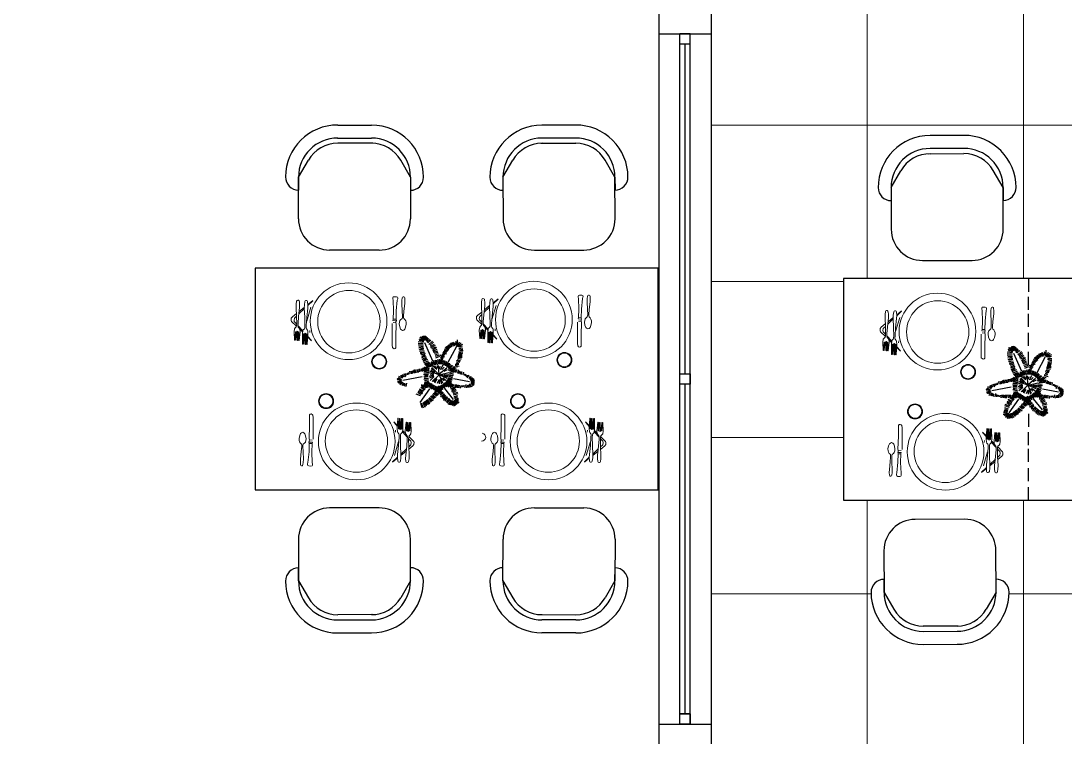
# Model space of a CAD drawing. Header units: millimetres. Extents: x 2497 to 4392, y 822 to 3100.
# Drawn here: x 3526.9 to 3927.9, y 1246.7 to 1521.7 of the extents above; entities that cross this region are included whole.
import ezdxf

# ---------------------------------------------------------------- set-up
doc = ezdxf.new("R2010")
doc.units = ezdxf.units.MM
doc.layers.add('6', color=6, linetype='Continuous')
doc.layers.add('LH', color=3, linetype='Continuous')

# ---------------------------------------------------------------- blocks, each defined once
blk = doc.blocks.new('A$C0CF827CB')
at = {"lineweight": 20}
for p, q in [((-5.12, 25), (-5.16, 23.69)), ((-4.96, 26.05), (-5.12, 25)), ((-4.82, 26.31), (-4.96, 26.05)), ((-4.55, 26.43), (-4.82, 26.31)), ((-4.55, 26.43), (-4.29, 26.42)), ((-4.29, 26.42), (-4.03, 26.28)), ((-4.03, 26.28), (-3.91, 26.02)), ((-3.91, 26.02), (-3.81, 24.96)), ((-3.81, 24.96), (-3.85, 23.65)), ((-1.98, 24.64), (-2.01, 23.46)), ((-1.81, 25.95), (-1.98, 24.64)), ((-1.67, 26.21), (-1.81, 25.95)), ((-1.4, 26.34), (-1.67, 26.21)), ((-1.14, 26.33), (-1.4, 26.34)), ((-1.4, 26.34), (-1.14, 26.33)), ((-1.14, 26.33), (-0.88, 26.19)), ((-0.88, 26.19), (-0.76, 25.92)), ((-0.76, 25.92), (-0.66, 24.6)), ((-0.66, 24.6), (-0.7, 23.42)), ((32.01, 27.45), (32, 27.05)), ((32, 27.05), (32.11, 26.52)), ((32.15, 27.7), (32.01, 27.45)), ((32.11, 26.52), (32.25, 22.44)), ((32.55, 27.82), (32.15, 27.7)), ((32.55, 27.82), (33.34, 27.8)), ((33.69, 26.47), (33.3, 22.41)), ((33.34, 27.8), (33.73, 27.66)), ((33.84, 27), (33.69, 26.47)), ((33.73, 27.66), (33.85, 27.39)), ((33.85, 27.39), (33.84, 27)), ((35.49, 26.38), (35.47, 25.26)), ((35.47, 25.26), (35.6, 22.26)), ((35.62, 27.35), (35.49, 26.38)), ((35.74, 27.62), (35.62, 27.35)), ((35.96, 27.72), (35.74, 27.62)), ((35.96, 27.72), (36.22, 27.71)), ((36.22, 27.71), (36.44, 27.6)), ((36.57, 25.23), (36.26, 22.24)), ((36.44, 27.6), (36.55, 27.33)), ((36.55, 27.33), (36.61, 26.34)), ((36.61, 26.34), (36.57, 25.23)), ((-5.16, 23.69), (-5, 20.27)), ((-5, 20.27), (-4.95, 17.5)), ((-4.21, 20.24), (-4.43, 17.49)), ((-3.85, 23.65), (-4.21, 20.24)), ((-2.01, 23.46), (-1.86, 19.91)), ((-0.7, 23.42), (-1.07, 19.88)), ((32.25, 22.44), (32.15, 19.16)), ((33.3, 22.41), (33.2, 19.13)), ((35.6, 22.26), (35.65, 20.4)), ((35.65, 20.4), (35.63, 19.74)), ((36.1, 20.38), (36.08, 19.73)), ((36.26, 22.24), (36.1, 20.38)), ((-5.13, 16.19), (-5.53, 15.81)), ((-4.98, 16.58), (-5.13, 16.19)), ((-4.95, 17.5), (-4.98, 16.58)), ((-4.43, 17.49), (-4.46, 16.57)), ((-4.46, 16.57), (-4.34, 16.17)), ((-4.34, 16.17), (-3.96, 15.76)), ((-1.86, 19.91), (-1.82, 16.75)), ((-1.82, 16.75), (-1.85, 15.83)), ((-1.3, 16.74), (-1.33, 15.82)), ((-1.07, 19.88), (-1.3, 16.74)), ((31.72, 9.18), (31.71, 17.46)), ((32.15, 19.16), (32.01, 18.64)), ((33.32, 18.6), (32.01, 18.64)), ((33.16, 17.81), (32.11, 17.85)), ((32.15, 19.16), (33.2, 19.13)), ((33.28, 17.42), (33.13, 12.42)), ((33.18, 18.34), (33.16, 17.81)), ((33.16, 17.81), (33.28, 17.42)), ((33.32, 18.6), (33.18, 18.34)), ((33.2, 19.13), (33.32, 18.6)), ((34.5, 18.05), (34.43, 17.34)), ((34.43, 17.34), (34.61, 16.19)), ((34.71, 18.63), (34.5, 18.05)), ((34.61, 16.19), (34.9, 15.41)), ((35.03, 19.06), (34.71, 18.63)), ((35.38, 19.29), (35.03, 19.06)), ((35.5, 19.41), (35.38, 19.29)), ((35.63, 19.74), (35.5, 19.41)), ((36.08, 19.73), (36.18, 19.39)), ((36.18, 19.39), (36.3, 19.27)), ((36.3, 19.27), (36.63, 19.01)), ((36.87, 16.12), (36.54, 15.36)), ((36.63, 19.01), (36.92, 18.56)), ((37.12, 17.26), (36.87, 16.12)), ((36.92, 18.56), (37.1, 17.97)), ((37.1, 17.97), (37.12, 17.26)), ((-5.81, 15.43), (-5.97, 14.38)), ((-5.97, 14.38), (-5.81, 11.09)), ((-5.53, 15.81), (-5.81, 15.43)), ((-5.68, 11.08), (-5.44, 14.36)), ((-5.44, 14.36), (-5.31, 14.36)), ((-5.31, 14.36), (-5.28, 11.07)), ((-5.15, 11.07), (-4.92, 14.48)), ((-4.92, 14.48), (-4.78, 14.61)), ((-4.65, 14.47), (-4.78, 14.61)), ((-4.62, 11.05), (-4.65, 14.47)), ((-4.26, 14.33), (-4.49, 11.05)), ((-4.13, 14.32), (-4.26, 14.33)), ((-4.1, 11.04), (-4.13, 14.32)), ((-3.61, 14.31), (-3.97, 11.03)), ((-3.96, 15.76), (-3.71, 15.36)), ((-3.71, 15.36), (-3.61, 14.31)), ((-2.54, 14.67), (-2.71, 13.62)), ((-2.71, 13.62), (-2.7, 9.55)), ((-2.57, 9.54), (-2.31, 13.61)), ((-2.4, 15.06), (-2.54, 14.67)), ((-1.99, 15.44), (-2.4, 15.06)), ((-2.31, 13.61), (-2.18, 13.61)), ((-2.18, 13.61), (-2.17, 9.53)), ((-2.04, 9.53), (-1.78, 13.73)), ((-1.85, 15.83), (-1.99, 15.44)), ((-1.78, 13.73), (-1.65, 13.85)), ((-1.52, 9.51), (-1.52, 13.72)), ((-1.33, 15.82), (-1.21, 15.42)), ((-1.21, 15.42), (-0.82, 15.01)), ((-1, 13.57), (-1.13, 13.58)), ((-0.82, 15.01), (-0.7, 14.61)), ((-0.7, 14.61), (-0.61, 13.56)), ((33.13, 12.42), (33.13, 8.22)), ((34.9, 15.41), (35.24, 15.05)), ((35.24, 15.05), (35.7, 14.84)), ((36.18, 15.02), (35.7, 14.84)), ((36.54, 15.36), (36.18, 15.02)), ((-5.81, 11.09), (-5.68, 11.08)), ((-5.28, 11.07), (-5.15, 11.07)), ((-4.49, 11.05), (-4.62, 11.05)), ((-3.97, 11.03), (-4.1, 11.04)), ((-2.7, 9.55), (-2.57, 9.54)), ((-2.17, 9.53), (-2.04, 9.53)), ((-1.39, 9.51), (-1.52, 9.51)), ((-0.86, 9.49), (-0.99, 9.5)), ((31.82, 8.26), (31.72, 9.18)), ((32.08, 7.99), (31.82, 8.26)), ((33.13, 8.22), (32.86, 7.96)), ((32.47, 7.84), (32.08, 7.99)), ((32.86, 7.96), (32.47, 7.84))]:
    blk.add_line(p, q, dxfattribs=at)
at = {"color": 255, "lineweight": 20}
for p, q in [((-1.52, 13.72), (-1.65, 13.85)), ((-1.13, 13.58), (-1.39, 9.51)), ((-0.99, 9.5), (-1, 13.57)), ((-0.61, 13.56), (-0.86, 9.49))]:
    blk.add_line(p, q, dxfattribs=at)
at = {"layer": '6', "color": 255, "lineweight": 20}
for p, q in [((-0.68, 24.84), (1.23, 26.39)), ((-0.67, 24.47), (1.23, 26.26)), ((-7, 19.54), (-6.59, 20.05)), ((-6.59, 20.05), (-5.05, 21.3)), ((-5.81, 19.63), (-5.01, 20.39)), ((-4.11, 21.24), (-2, 23.22)), ((-4.01, 22.14), (-2, 23.77)), ((0.49, 23.78), (-1.11, 18.42)), ((-7.02, 18.62), (-7, 19.54)), ((-6.9, 18.35), (-7.02, 18.62)), ((-5.01, 16.51), (-6.9, 18.35)), ((-5.97, 18.85), (-5.81, 19.63)), ((-5.85, 18.32), (-5.97, 18.85)), ((-4.96, 17.34), (-5.85, 18.32)), ((-2.54, 14.67), (-4.45, 16.77)), ((-2.62, 14.18), (-3.69, 15.23)), ((-1.52, 13.11), (-1.8, 13.39)), ((-1, 12.6), (-1.18, 12.78)), ((-1, 12.96), (-1.16, 13.14)), ((0.76, 10.89), (-0.68, 12.3)), ((0.64, 11.16), (-0.67, 12.59)), ((0.15, 14.87), (0.07, 14.07))]:
    blk.add_line(p, q, dxfattribs=at)
at = {"layer": '6', "lineweight": 20}
blk.add_line((-1.52, 13.54), (-1.73, 13.77), dxfattribs=at)
at = {"layer": '6', "color": 255, "lineweight": 20}
for centre, radius in [((14.99, 18.39), 14.73), ((15.09, 18.23), 11.97), ((26.73, 2.89), 2.89), ((26.73, 2.89), 2.63)]:
    blk.add_circle(centre, radius, dxfattribs=at)

msp = doc.modelspace()

# ---------------------------------------------------------------- linework, layer by layer
at = {"color": 6}
for p, q in [((3648.56, 1481.74), (3661.56, 1481.71)), ((3739.98, 1481.74), (3726.98, 1481.71)), ((3648.55, 1476.74), (3661.55, 1476.71)), ((3739.99, 1476.74), (3726.99, 1476.71)), ((3889.01, 1477.76), (3876.01, 1477.73)), ((3661.53, 1474.71), (3648.56, 1474.74)), ((3662.04, 1474.71), (3648.56, 1474.74)), ((3726.5, 1474.71), (3739.98, 1474.74)), ((3727.01, 1474.71), (3739.98, 1474.74)), ((3889.02, 1472.76), (3876.02, 1472.73)), ((3633.52, 1461.77), (3637.29, 1468.27)), ((3676.52, 1461.67), (3672.77, 1468.19)), ((3712.02, 1461.67), (3715.77, 1468.19)), ((3755.02, 1461.77), (3751.25, 1468.27)), ((3875.54, 1470.73), (3889.01, 1470.76)), ((3876.04, 1470.73), (3889.01, 1470.76)), ((3861.06, 1457.7), (3864.81, 1464.21)), ((3904.06, 1457.8), (3900.28, 1464.3)), ((3633.48, 1445.77), (3633.52, 1461.77)), ((3633.52, 1461.77), (3633.51, 1456.77)), ((3676.52, 1461.67), (3676.48, 1445.67)), ((3712.02, 1461.67), (3712.06, 1445.67)), ((3755.06, 1445.77), (3755.02, 1461.77)), ((3755.02, 1461.77), (3755.04, 1456.77)), ((3861.06, 1457.7), (3861.1, 1441.7)), ((3904.1, 1441.8), (3904.06, 1457.8)), ((3904.06, 1457.8), (3904.07, 1452.8)), ((3664.45, 1433.7), (3645.45, 1433.74)), ((3724.09, 1433.7), (3743.09, 1433.74)), ((3873.12, 1429.73), (3892.12, 1429.77)), ((3664.45, 1334.74), (3645.45, 1334.7)), ((3724.09, 1334.74), (3743.09, 1334.7)), ((3889.28, 1330.37), (3870.28, 1330.32)), ((3633.48, 1322.67), (3633.52, 1306.67)), ((3676.52, 1306.77), (3676.48, 1322.77)), ((3712.02, 1306.77), (3712.06, 1322.77)), ((3755.06, 1322.67), (3755.02, 1306.67)), ((3858.3, 1318.29), (3858.34, 1302.29)), ((3901.34, 1302.39), (3901.3, 1318.39)), ((3633.52, 1306.67), (3633.51, 1311.67)), ((3755.02, 1306.67), (3755.04, 1311.67)), ((3858.34, 1302.29), (3858.33, 1307.29)), ((3633.52, 1306.67), (3637.29, 1300.17)), ((3676.52, 1306.77), (3672.77, 1300.26)), ((3712.02, 1306.77), (3715.77, 1300.26)), ((3755.02, 1306.67), (3751.25, 1300.17)), ((3858.34, 1302.29), (3862.12, 1295.79)), ((3901.34, 1302.39), (3897.6, 1295.88)), ((3648.55, 1291.71), (3661.55, 1291.74)), ((3661.53, 1293.74), (3648.56, 1293.71)), ((3662.04, 1293.74), (3648.56, 1293.71)), ((3726.5, 1293.74), (3739.98, 1293.71)), ((3739.99, 1291.71), (3726.99, 1291.74)), ((3727.01, 1293.74), (3739.98, 1293.71)), ((3873.38, 1287.33), (3886.38, 1287.36)), ((3886.36, 1289.36), (3873.39, 1289.33)), ((3886.86, 1289.36), (3873.39, 1289.33)), ((3648.56, 1286.71), (3661.56, 1286.74)), ((3739.98, 1286.71), (3726.98, 1286.74)), ((3873.39, 1282.33), (3886.39, 1282.36))]:
    msp.add_line(p, q, dxfattribs=at)
at = {"color": 252, "lineweight": 0}
for points in [[(3851.92, 1693.14), (3851.92, 1422.75)], [(3911.92, 1693.14), (3911.92, 1422.75)], [(4391.92, 1481.72), (3791.92, 1481.72)], [(3842.74, 1421.72), (3791.92, 1421.72)], [(3842.74, 1361.72), (3791.92, 1361.72)], [(3851.92, 1337.75), (3851.92, 1067.35)], [(3911.92, 1337.75), (3911.92, 1067.35)], [(3853.35, 1301.72), (3791.92, 1301.72)], [(3930.43, 1301.72), (3906.33, 1301.72)]]:
    msp.add_lwpolyline(points, dxfattribs=at)
at = {"color": 96}
for points in [[(3791.92, 1221.72), (2596.92, 1221.72), (2596.92, 1546.72), (3791.92, 1546.72)], [(3783.92, 1382.22), (3779.92, 1382.22), (3779.92, 1386.22), (3783.92, 1386.22)], [(3783.92, 1251.72), (3779.92, 1251.72), (3779.92, 1255.72), (3783.92, 1255.72)]]:
    msp.add_lwpolyline(points, close=True, dxfattribs=at)
for points in [[(3771.92, 1241.72), (2616.92, 1241.72), (2616.92, 1526.72), (3771.92, 1526.72), (3771.92, 1241.72)], [(3771.92, 1516.72), (3791.92, 1516.72)], [(3779.92, 1251.72), (3779.92, 1516.72)], [(3783.92, 1516.72), (3779.92, 1516.72)], [(3783.92, 1251.72), (3783.92, 1516.72)], [(3783.92, 1512.72), (3779.92, 1512.72)], [(3781.92, 1386.22), (3781.92, 1512.72)], [(3781.92, 1255.72), (3781.92, 1382.22)], [(3783.92, 1255.72), (3779.92, 1255.72)], [(3771.92, 1251.72), (3791.92, 1251.72)], [(3783.92, 1251.72), (3779.92, 1251.72)]]:
    msp.add_lwpolyline(points, dxfattribs=at)
at = {"color": 6, "lineweight": 30}
for points in [[(3616.92, 1426.72), (3616.92, 1341.72), (3771.62, 1341.72), (3771.62, 1426.72)], [(3842.74, 1422.75), (3842.74, 1337.75), (3997.74, 1337.75), (3997.74, 1422.75)]]:
    msp.add_lwpolyline(points, close=True, dxfattribs=at)
at = {"color": 6}
for points in [[(3913.82, 1422.75), (3913.82, 1417.75)], [(3913.73, 1415.74), (3913.73, 1410.74)], [(3913.73, 1409.27), (3913.73, 1404.27)], [(3913.73, 1401.92), (3913.73, 1396.92)], [(3913.73, 1394.63), (3913.73, 1389.63)], [(3913.82, 1370.87), (3913.82, 1365.87)], [(3913.73, 1363.86), (3913.73, 1358.86)], [(3913.73, 1357.39), (3913.73, 1352.39)], [(3913.73, 1350.04), (3913.73, 1345.04)], [(3913.73, 1342.75), (3913.73, 1337.75)]]:
    msp.add_lwpolyline(points, dxfattribs=at)
for centre, radius, start, end in [((3648.52, 1461.74), 20, 89.8654, 179.8654), ((3661.52, 1461.71), 20, 359.8654, 89.8654), ((3727.02, 1461.71), 20, 90.1346, 180.1346), ((3740.02, 1461.74), 20, 0.1346, 90.1346), ((3648.52, 1461.74), 15, 89.8654, 179.8654), ((3661.52, 1461.71), 15, 359.8654, 89.8654), ((3727.02, 1461.71), 15, 90.1346, 180.1346), ((3740.02, 1461.74), 15, 0.1346, 90.1346), ((3876.06, 1457.73), 20, 90.1346, 180.1346), ((3889.06, 1457.76), 20, 0.1346, 90.1346), ((3648.53, 1461.74), 13, 89.8654, 149.8286), ((3661.5, 1461.71), 13, 29.9022, 89.8654), ((3727.04, 1461.71), 13, 90.1346, 150.0978), ((3740.01, 1461.74), 13, 30.1714, 90.1346), ((3876.06, 1457.73), 15, 90.1346, 180.1346), ((3889.06, 1457.76), 15, 0.1346, 90.1346), ((3876.08, 1457.73), 13, 90.1346, 150.0978), ((3889.04, 1457.76), 13, 30.1714, 90.1346), ((3633.52, 1461.77), 5, 179.8654, 269.8654), ((3676.52, 1461.67), 5, 269.8654, 359.8654), ((3712.02, 1461.67), 5, 180.1346, 270.1346), ((3755.02, 1461.77), 5, 270.1346, 0.1346), ((3861.06, 1457.7), 5, 180.1346, 270.1346), ((3904.06, 1457.8), 5, 270.1346, 0.1346), ((3645.48, 1445.74), 12, 179.8654, 269.8654), ((3664.48, 1445.7), 12, 269.8654, 359.8654), ((3724.06, 1445.7), 12, 180.1346, 270.1346), ((3743.06, 1445.74), 12, 270.1346, 0.1346), ((3873.1, 1441.73), 12, 180.1346, 270.1346), ((3892.1, 1441.77), 12, 270.1346, 0.1346), ((3645.48, 1322.7), 12, 90.1346, 180.1346), ((3664.48, 1322.74), 12, 0.1346, 90.1346), ((3724.06, 1322.74), 12, 89.8654, 179.8654), ((3743.06, 1322.7), 12, 359.8654, 89.8654), ((3870.3, 1318.32), 12, 90.1346, 180.1346), ((3889.3, 1318.37), 12, 0.1346, 90.1346), ((3633.52, 1306.67), 5, 90.1346, 180.1346), ((3676.52, 1306.77), 5, 0.1346, 90.1346), ((3712.02, 1306.77), 5, 89.8654, 179.8654), ((3755.02, 1306.67), 5, 359.8654, 89.8654), ((3858.34, 1302.29), 5, 90.1346, 180.1346), ((3901.34, 1302.39), 5, 0.1346, 90.1346), ((3648.52, 1306.71), 20, 180.1346, 270.1346), ((3648.52, 1306.71), 15, 180.1346, 270.1346), ((3661.52, 1306.74), 15, 270.1346, 0.1346), ((3661.52, 1306.74), 20, 270.1346, 0.1346), ((3727.02, 1306.74), 20, 179.8654, 269.8654), ((3727.02, 1306.74), 15, 179.8654, 269.8654), ((3740.02, 1306.71), 20, 269.8654, 359.8654), ((3740.02, 1306.71), 15, 269.8654, 359.8654), ((3648.53, 1306.71), 13, 210.1714, 270.1346), ((3661.5, 1306.74), 13, 270.1346, 330.0978), ((3727.04, 1306.74), 13, 209.9022, 269.8654), ((3740.01, 1306.71), 13, 269.8654, 329.8286), ((3873.34, 1302.33), 20, 180.1346, 270.1346), ((3873.34, 1302.33), 15, 180.1346, 270.1346), ((3886.34, 1302.36), 15, 270.1346, 0.1346), ((3886.34, 1302.36), 20, 270.1346, 0.1346), ((3873.36, 1302.33), 13, 210.1714, 270.1346), ((3886.33, 1302.36), 13, 270.1346, 330.0978)]:
    msp.add_arc(centre, radius, start, end, dxfattribs=at)
at = {"color": 252, "lineweight": 0}
for centre, radius, start, end in [((3674.23, 1385.73), 0.627, 182.1544, 313.5466), ((3703.89, 1361.89), 1.5, 265.6316, 82.6035)]:
    msp.add_arc(centre, radius, start, end, dxfattribs=at)
at = {"layer": 'LH', "color": 3}
for p, q in [((3681.62, 1398.91), (3679.9, 1399.49)), ((3681.88, 1398.97), (3680.06, 1400.11)), ((3681.85, 1399.05), (3680.39, 1400.26)), ((3681.67, 1399.51), (3680.9, 1400.48)), ((3681.24, 1400.61), (3681.17, 1400.58)), ((3681.6, 1399.68), (3681.66, 1400.76)), ((3681.71, 1399.39), (3682.22, 1400.93)), ((3681.87, 1399.2), (3682.42, 1400.75)), ((3682.11, 1399.26), (3682.91, 1400.41)), ((3682.36, 1398.97), (3683.28, 1400.06)), ((3682.67, 1398.74), (3683.59, 1399.83)), ((3682.85, 1398.39), (3683.9, 1399.37)), ((3681.5, 1398.28), (3679.46, 1398.51)), ((3681.37, 1397.76), (3679.46, 1397.88)), ((3681.43, 1397.36), (3679.52, 1397.24)), ((3681.43, 1396.44), (3679.71, 1396.15)), ((3681.56, 1396.09), (3679.71, 1395.58)), ((3681.56, 1396.84), (3679.77, 1396.73)), ((3681.62, 1398.57), (3679.83, 1398.97)), ((3681.62, 1395.63), (3680.14, 1395.29)), ((3685.12, 1391.09), (3682.08, 1398.05)), ((3683.22, 1398.11), (3684.33, 1399.14)), ((3683.59, 1397.53), (3685.01, 1398.74)), ((3684.02, 1397.24), (3685.38, 1398.39)), ((3684.21, 1396.84), (3685.68, 1397.59)), ((3684.33, 1396.27), (3686.06, 1397.19)), ((3684.76, 1395.92), (3686.18, 1396.55)), ((3685.01, 1395.35), (3686.55, 1396.44)), ((3685.25, 1394.94), (3686.79, 1395.63)), ((3690.68, 1394.83), (3689.57, 1395.81)), ((3690.98, 1395.06), (3689.87, 1396.38)), ((3691.23, 1395.35), (3690.24, 1396.73)), ((3691.54, 1395.81), (3690.61, 1396.9)), ((3691.78, 1396.09), (3690.92, 1397.19)), ((3690.97, 1390.72), (3694.26, 1396.78)), ((3692.09, 1396.27), (3691.29, 1397.53)), ((3692.46, 1396.5), (3691.72, 1397.82)), ((3692.77, 1396.9), (3692.09, 1398.05)), ((3693.39, 1396.84), (3692.52, 1398.22)), ((3693.76, 1397.07), (3693.02, 1398.39)), ((3694.61, 1396.88), (3693.63, 1398.05)), ((3694.61, 1396.88), (3693.88, 1398.62)), ((3694.61, 1396.88), (3694.51, 1399.2)), ((3694.61, 1396.88), (3696.02, 1398.1)), ((3694.61, 1396.88), (3696.62, 1397.57)), ((3694.61, 1396.88), (3696.45, 1396.99)), ((3694.61, 1396.88), (3696.03, 1396.53)), ((3694.63, 1396.86), (3695.31, 1398.55)), ((3695.05, 1395.79), (3696.66, 1395.6)), ((3695.1, 1396.22), (3696.61, 1396.12)), ((3907.74, 1394.94), (3906.01, 1395.51)), ((3908, 1395), (3906.18, 1396.14)), ((3907.97, 1395.07), (3906.5, 1396.29)), ((3907.79, 1395.53), (3907.01, 1396.5)), ((3907.35, 1396.63), (3907.28, 1396.61)), ((3907.72, 1395.71), (3907.78, 1396.78)), ((3907.83, 1395.42), (3908.34, 1396.96)), ((3907.98, 1395.22), (3908.54, 1396.78)), ((3908.23, 1395.28), (3909.03, 1396.43)), ((3908.48, 1394.99), (3909.4, 1396.09)), ((3908.78, 1394.76), (3909.71, 1395.86)), ((3908.97, 1394.42), (3910.02, 1395.4)), ((3681.74, 1395.06), (3680.02, 1394.83)), ((3680.26, 1394.43), (3681.87, 1394.66)), ((3681.93, 1394.48), (3680.26, 1393.79)), ((3682.11, 1393.97), (3680.63, 1393.33)), ((3682.42, 1392.99), (3680.76, 1392.41)), ((3682.17, 1393.45), (3680.82, 1392.76)), ((3681, 1391.84), (3682.61, 1392.59)), ((3682.61, 1392.07), (3681.19, 1391.32)), ((3683.04, 1391.72), (3681.31, 1390.92)), ((3686.14, 1389.57), (3685.37, 1391.33)), ((3685.38, 1394.48), (3686.98, 1395.06)), ((3685.68, 1394.14), (3687.1, 1394.48)), ((3685.93, 1393.51), (3687.29, 1393.97)), ((3686.47, 1389.74), (3685.94, 1391.41)), ((3686.12, 1392.93), (3687.66, 1393.56)), ((3686.3, 1392.3), (3687.84, 1393.05)), ((3686.88, 1389.67), (3686.52, 1391.42)), ((3687.38, 1389.86), (3687, 1391.74)), ((3687.77, 1389.98), (3687.62, 1391.89)), ((3687.77, 1390.45), (3688.57, 1392.02)), ((3689.2, 1392.36), (3687.96, 1393.33)), ((3688.83, 1391.27), (3688.03, 1392.01)), ((3688.64, 1390.8), (3688.03, 1391.49)), ((3689.01, 1391.78), (3688.09, 1392.59)), ((3688.3, 1389.93), (3688.25, 1391.97)), ((3688.26, 1390.29), (3688.77, 1391.73)), ((3689.51, 1392.64), (3688.58, 1393.62)), ((3688.67, 1389.96), (3689.3, 1391.44)), ((3689.63, 1393.22), (3688.77, 1393.91)), ((3689.81, 1393.68), (3688.95, 1394.48)), ((3689.16, 1389.71), (3689.88, 1391.36)), ((3690.31, 1393.79), (3689.2, 1394.89)), ((3690.43, 1394.37), (3689.38, 1395.17)), ((3694.08, 1391.31), (3695.62, 1391.13)), ((3694.45, 1391.77), (3695.73, 1391.45)), ((3694.64, 1392.63), (3696.37, 1392.59)), ((3694.65, 1392.25), (3696.11, 1391.99)), ((3694.71, 1393), (3696.41, 1393.1)), ((3694.88, 1393.53), (3696.31, 1393.49)), ((3694.95, 1393.9), (3696.34, 1393.91)), ((3695.08, 1394.37), (3696.56, 1394.19)), ((3695.13, 1394.81), (3696.64, 1394.7)), ((3695.36, 1395.26), (3696.69, 1395.13)), ((3907.61, 1394.3), (3905.58, 1394.53)), ((3907.49, 1393.79), (3905.58, 1393.9)), ((3907.55, 1393.38), (3905.64, 1393.27)), ((3907.55, 1392.46), (3905.83, 1392.18)), ((3907.67, 1392.12), (3905.83, 1391.6)), ((3907.67, 1392.87), (3905.89, 1392.75)), ((3907.74, 1394.59), (3905.95, 1394.99)), ((3907.74, 1391.66), (3906.26, 1391.31)), ((3911.24, 1387.12), (3908.19, 1394.07)), ((3909.34, 1394.13), (3910.45, 1395.17)), ((3909.71, 1393.56), (3911.12, 1394.76)), ((3910.14, 1393.27), (3911.49, 1394.42)), ((3910.32, 1392.87), (3911.8, 1393.61)), ((3910.45, 1392.29), (3912.17, 1393.21)), ((3910.88, 1391.95), (3912.29, 1392.58)), ((3911.12, 1391.37), (3912.66, 1392.46)), ((3911.37, 1390.97), (3912.91, 1391.66)), ((3916.79, 1390.85), (3915.68, 1391.83)), ((3917.1, 1391.08), (3915.99, 1392.41)), ((3917.35, 1391.37), (3916.36, 1392.75)), ((3917.65, 1391.83), (3916.73, 1392.92)), ((3917.9, 1392.12), (3917.04, 1393.21)), ((3917.09, 1386.74), (3920.38, 1392.8)), ((3918.21, 1392.29), (3917.41, 1393.56)), ((3918.58, 1392.52), (3917.84, 1393.84)), ((3918.89, 1392.92), (3918.21, 1394.07)), ((3919.5, 1392.87), (3918.64, 1394.25)), ((3919.87, 1393.1), (3919.13, 1394.42)), ((3920.73, 1392.9), (3919.75, 1394.07)), ((3920.73, 1392.9), (3919.99, 1394.65)), ((3920.73, 1392.9), (3920.62, 1395.23)), ((3920.73, 1392.9), (3922.14, 1394.12)), ((3920.73, 1392.9), (3922.74, 1393.6)), ((3920.73, 1392.9), (3922.57, 1393.02)), ((3920.73, 1392.9), (3922.15, 1392.55)), ((3920.75, 1392.88), (3921.43, 1394.57)), ((3921.16, 1391.81), (3922.78, 1391.62)), ((3921.21, 1392.25), (3922.72, 1392.14)), ((3921.48, 1391.28), (3922.81, 1391.16)), ((3677.43, 1386.32), (3677.31, 1387.41)), ((3677.86, 1386.55), (3677.68, 1387.47)), ((3678.17, 1386.44), (3677.92, 1387.7)), ((3678.54, 1386.61), (3678.29, 1387.87)), ((3679.09, 1386.72), (3679.03, 1387.93)), ((3679.59, 1386.78), (3679.52, 1387.87)), ((3680.08, 1387.01), (3679.96, 1388.16)), ((3680.63, 1387.18), (3680.57, 1388.1)), ((3681.13, 1387.07), (3680.94, 1388.28)), ((3681.56, 1387.18), (3681.43, 1388.56)), ((3683.28, 1391.09), (3681.56, 1390.46)), ((3683.58, 1387.2), (3681.69, 1387.53)), ((3683.53, 1390.57), (3681.74, 1389.94)), ((3683.61, 1387.61), (3681.78, 1388.16)), ((3681.99, 1387.18), (3681.87, 1388.73)), ((3683.85, 1388.08), (3681.93, 1388.77)), ((3683.78, 1390.17), (3681.99, 1389.48)), ((3682.48, 1387.12), (3682.36, 1388.39)), ((3683.19, 1388.29), (3682.39, 1389.86)), ((3683.61, 1388.59), (3682.74, 1389.84)), ((3683.1, 1387.24), (3682.85, 1388.73)), ((3684.11, 1388.73), (3683.28, 1390.1)), ((3683.59, 1387.41), (3683.53, 1388.16)), ((3684.6, 1388.98), (3683.69, 1390.53)), ((3685.85, 1386.65), (3684.3, 1387.55)), ((3684.31, 1390.62), (3684.76, 1389.07)), ((3686.04, 1387.15), (3684.39, 1388.12)), ((3685.14, 1389.24), (3684.68, 1390.92)), ((3687.47, 1385.86), (3684.69, 1388.68)), ((3686.6, 1387.88), (3685.04, 1389.21)), ((3685.69, 1389.44), (3685.15, 1390.86)), ((3686.67, 1388.1), (3685.87, 1389.25)), ((3686.86, 1388.33), (3686.92, 1389.42)), ((3687.47, 1385.86), (3687.29, 1389.42)), ((3687.53, 1386.15), (3690.43, 1388.5)), ((3687.6, 1388.1), (3687.96, 1389.14)), ((3688.46, 1390.46), (3687.84, 1391.27)), ((3688.03, 1387.81), (3689.01, 1389.6)), ((3688.58, 1387.81), (3689.44, 1388.79)), ((3690.32, 1390.9), (3689.32, 1389.63)), ((3689.44, 1387.24), (3690.74, 1387.81)), ((3689.69, 1389.43), (3690.78, 1390.78)), ((3690.17, 1389.09), (3691.01, 1390.37)), ((3690.54, 1388.81), (3691.52, 1390.46)), ((3690.86, 1388.64), (3691.91, 1390.04)), ((3691.05, 1388.27), (3692.27, 1389.58)), ((3691.26, 1387.43), (3691.55, 1388.96)), ((3691.5, 1387.98), (3692.8, 1389.38)), ((3691.68, 1387.51), (3693.39, 1387.1)), ((3691.69, 1387.38), (3691.96, 1388.74)), ((3691.82, 1387.73), (3693.28, 1388.96)), ((3692.09, 1387.27), (3693.72, 1388.51)), ((3692.11, 1387.22), (3692.42, 1388.4)), ((3692.61, 1387.28), (3692.77, 1388.19)), ((3692.62, 1387.79), (3693.64, 1387.81)), ((3692.78, 1388.15), (3693.7, 1388.1)), ((3693.02, 1388.58), (3694.11, 1388.42)), ((3693.14, 1387.05), (3693.39, 1388.19)), ((3693.31, 1389.05), (3694.52, 1388.83)), ((3693.61, 1386.77), (3693.79, 1387.85)), ((3693.64, 1389.55), (3695.18, 1389.2)), ((3693.68, 1389.97), (3695.02, 1389.86)), ((3694.05, 1390.42), (3695.13, 1390.18)), ((3694.09, 1386.66), (3694.28, 1387.86)), ((3694.29, 1390.86), (3695.46, 1390.69)), ((3694.63, 1386.49), (3695.01, 1387.73)), ((3694.98, 1386.28), (3695.36, 1387.51)), ((3695.3, 1386.37), (3695.58, 1387.26)), ((3907.86, 1391.08), (3906.13, 1390.85)), ((3906.38, 1390.45), (3907.98, 1390.68)), ((3908.04, 1390.51), (3906.38, 1389.82)), ((3908.23, 1389.99), (3906.75, 1389.36)), ((3908.54, 1389.02), (3906.87, 1388.44)), ((3908.29, 1389.47), (3906.93, 1388.78)), ((3907.12, 1387.86), (3908.72, 1388.61)), ((3908.72, 1388.1), (3907.31, 1387.35)), ((3909.15, 1387.75), (3907.43, 1386.94)), ((3911.49, 1390.51), (3913.09, 1391.08)), ((3912.26, 1385.59), (3911.49, 1387.35)), ((3911.8, 1390.16), (3913.22, 1390.51)), ((3912.05, 1389.53), (3913.4, 1389.99)), ((3912.58, 1385.76), (3912.06, 1387.43)), ((3912.23, 1388.96), (3913.77, 1389.59)), ((3912.42, 1388.32), (3913.96, 1389.07)), ((3913, 1385.7), (3912.64, 1387.45)), ((3913.49, 1385.89), (3913.12, 1387.76)), ((3913.88, 1386.01), (3913.74, 1387.91)), ((3913.89, 1386.48), (3914.69, 1388.04)), ((3914.57, 1386.49), (3913.96, 1387.29)), ((3915.31, 1388.38), (3914.08, 1389.36)), ((3914.94, 1387.29), (3914.14, 1388.04)), ((3914.76, 1386.83), (3914.14, 1387.52)), ((3915.13, 1387.81), (3914.2, 1388.61)), ((3914.41, 1385.95), (3914.36, 1388)), ((3914.38, 1386.32), (3914.88, 1387.75)), ((3915.62, 1388.67), (3914.7, 1389.65)), ((3914.78, 1385.99), (3915.41, 1387.46)), ((3915.74, 1389.24), (3914.88, 1389.93)), ((3915.93, 1389.71), (3915.07, 1390.51)), ((3915.27, 1385.74), (3916, 1387.39)), ((3916.42, 1389.82), (3915.31, 1390.91)), ((3916.54, 1390.39), (3915.5, 1391.2)), ((3920.19, 1387.34), (3921.74, 1387.15)), ((3920.56, 1387.79), (3921.85, 1387.48)), ((3920.76, 1388.66), (3922.48, 1388.62)), ((3920.77, 1388.27), (3922.23, 1388.02)), ((3920.83, 1389.03), (3922.52, 1389.12)), ((3921, 1389.56), (3922.43, 1389.52)), ((3921.07, 1389.93), (3922.46, 1389.94)), ((3921.19, 1390.4), (3922.68, 1390.21)), ((3921.25, 1390.83), (3922.76, 1390.73)), ((3673.1, 1383.63), (3671.4, 1384.3)), ((3673.1, 1383.63), (3671.42, 1383.88)), ((3671.6, 1383.3), (3673.1, 1383.63)), ((3673.1, 1383.63), (3671.63, 1382.69)), ((3673.1, 1383.63), (3671.64, 1384.18)), ((3671.67, 1382.96), (3673.1, 1383.63)), ((3673.12, 1383.85), (3671.83, 1384.71)), ((3673.1, 1383.63), (3671.9, 1382.93)), ((3673.1, 1383.63), (3672.02, 1382.45)), ((3673.43, 1384.48), (3672.07, 1385.17)), ((3673.12, 1383.45), (3672.44, 1382.47)), ((3673.61, 1384.71), (3672.69, 1385.51)), ((3673.8, 1384.94), (3673.18, 1385.8)), ((3681.04, 1385.03), (3673.58, 1383.69)), ((3673.98, 1385.11), (3673.61, 1385.98)), ((3674.72, 1385.11), (3674.1, 1386.26)), ((3674.9, 1385.57), (3674.78, 1386.38)), ((3675.34, 1385.8), (3675.34, 1386.49)), ((3675.83, 1385.98), (3675.77, 1386.67)), ((3676.38, 1386.2), (3676.26, 1387.18)), ((3677, 1386.2), (3676.81, 1387.24)), ((3683.41, 1385.94), (3681.49, 1385.86)), ((3683.37, 1386.3), (3681.62, 1386.42)), ((3683.35, 1384.89), (3681.62, 1385.07)), ((3683.39, 1384.29), (3681.62, 1384)), ((3681.76, 1384.62), (3683.37, 1384.47)), ((3683.58, 1386.67), (3681.81, 1386.97)), ((3683.36, 1385.48), (3681.84, 1385.49)), ((3683.45, 1383.74), (3681.87, 1383.47)), ((3683.53, 1383.3), (3682.08, 1381.86)), ((3685.43, 1386.03), (3683.61, 1386.63)), ((3685.44, 1385.57), (3683.71, 1385.23)), ((3685.44, 1385.34), (3683.84, 1384.59)), ((3687.47, 1385.86), (3683.93, 1387.11)), ((3685.5, 1385.75), (3684.02, 1385.86)), ((3685.5, 1385), (3684.02, 1383.68)), ((3687.47, 1385.86), (3684.83, 1383.24)), ((3686.41, 1384.58), (3685.39, 1383.11)), ((3686.65, 1384.23), (3685.79, 1382.7)), ((3687.39, 1383.87), (3686.74, 1382.5)), ((3687.47, 1385.86), (3688.77, 1382.81)), ((3691.01, 1385.34), (3687.47, 1385.86)), ((3690.65, 1384.47), (3687.47, 1385.86)), ((3687.53, 1385.86), (3691.23, 1386.78)), ((3687.66, 1384.02), (3687.53, 1382.41)), ((3688.03, 1384.02), (3688.27, 1382.41)), ((3688.46, 1384.48), (3689.38, 1383.56)), ((3688.89, 1384.65), (3690.12, 1383.79)), ((3691.4, 1385.7), (3689.44, 1385.86)), ((3690.84, 1384.97), (3689.44, 1385.28)), ((3690.14, 1383.31), (3691.81, 1382.37)), ((3690.17, 1383.28), (3691.64, 1384.14)), ((3690.32, 1383.81), (3691.88, 1382.94)), ((3690.59, 1382.77), (3691.97, 1383.7)), ((3690.64, 1384.08), (3692.25, 1383.39)), ((3690.65, 1383.49), (3691.67, 1382.05)), ((3690.72, 1384.44), (3692.56, 1383.87)), ((3690.92, 1384.86), (3692.35, 1384.35)), ((3691.13, 1385.41), (3692.7, 1384.67)), ((3692.71, 1385.14), (3691.24, 1385.81)), ((3691.28, 1385.99), (3693.06, 1385.67)), ((3691.41, 1386.53), (3692.99, 1386.26)), ((3691.64, 1386.99), (3693.15, 1386.84)), ((3693.06, 1384.36), (3699.23, 1383.24)), ((3695.71, 1386.09), (3695.94, 1387.16)), ((3696.12, 1385.93), (3696.41, 1386.94)), ((3696.73, 1385.87), (3696.96, 1386.83)), ((3697.26, 1385.58), (3697.4, 1386.26)), ((3697.73, 1385.36), (3697.81, 1386.04)), ((3698.14, 1385.08), (3698.35, 1385.87)), ((3698.27, 1384.61), (3699.01, 1385.69)), ((3699.01, 1384.53), (3699.47, 1385.35)), ((3699.18, 1384.34), (3699.88, 1385.13)), ((3699.34, 1384.09), (3700.34, 1384.79)), ((3699.49, 1383.84), (3700.92, 1384.39)), ((3699.7, 1383.35), (3700.98, 1384.24)), ((3699.82, 1382.99), (3700.75, 1383.87)), ((3699.82, 1382.99), (3701.15, 1383.74)), ((3903.12, 1382.23), (3902.93, 1383.27)), ((3903.55, 1382.34), (3903.42, 1383.44)), ((3903.98, 1382.58), (3903.79, 1383.5)), ((3904.29, 1382.46), (3904.04, 1383.72)), ((3904.66, 1382.63), (3904.41, 1383.9)), ((3905.21, 1382.75), (3905.15, 1383.95)), ((3905.7, 1382.81), (3905.64, 1383.9)), ((3906.2, 1383.03), (3906.07, 1384.19)), ((3906.75, 1383.21), (3906.69, 1384.13)), ((3907.24, 1383.09), (3907.06, 1384.3)), ((3907.67, 1383.21), (3907.55, 1384.59)), ((3909.4, 1387.12), (3907.67, 1386.49)), ((3909.69, 1383.22), (3907.81, 1383.55)), ((3909.65, 1386.6), (3907.86, 1385.97)), ((3909.73, 1383.63), (3907.9, 1384.18)), ((3908.11, 1383.21), (3907.98, 1384.76)), ((3909.97, 1384.11), (3908.04, 1384.8)), ((3909.89, 1386.2), (3908.11, 1385.51)), ((3908.6, 1383.15), (3908.48, 1384.42)), ((3909.3, 1384.31), (3908.5, 1385.88)), ((3909.72, 1384.62), (3908.85, 1385.87)), ((3909.21, 1383.27), (3908.97, 1384.76)), ((3910.23, 1384.75), (3909.4, 1386.13)), ((3909.71, 1383.44), (3909.65, 1384.19)), ((3910.71, 1385.01), (3909.8, 1386.56)), ((3911.97, 1382.68), (3910.42, 1383.58)), ((3910.43, 1386.65), (3910.88, 1385.09)), ((3912.15, 1383.18), (3910.5, 1384.15)), ((3911.26, 1385.27), (3910.79, 1386.94)), ((3913.59, 1381.89), (3910.8, 1384.7)), ((3912.72, 1383.91), (3911.16, 1385.23)), ((3911.81, 1385.47), (3911.27, 1386.89)), ((3912.79, 1384.13), (3911.99, 1385.28)), ((3912.97, 1384.36), (3913.03, 1385.45)), ((3913.59, 1381.89), (3913.4, 1385.45)), ((3913.65, 1382.17), (3916.54, 1384.53)), ((3913.71, 1384.13), (3914.08, 1385.16)), ((3914.14, 1383.84), (3915.13, 1385.62)), ((3914.7, 1383.84), (3915.56, 1384.82)), ((3916.44, 1386.93), (3915.44, 1385.66)), ((3915.56, 1383.27), (3916.85, 1383.84)), ((3915.8, 1385.45), (3916.89, 1386.81)), ((3916.29, 1385.12), (3917.12, 1386.39)), ((3916.65, 1384.83), (3917.63, 1386.48)), ((3916.98, 1384.67), (3918.03, 1386.07)), ((3917.17, 1384.29), (3918.38, 1385.61)), ((3917.38, 1383.45), (3917.66, 1384.98)), ((3917.62, 1384), (3918.92, 1385.4)), ((3917.8, 1383.54), (3919.5, 1383.12)), ((3917.81, 1383.41), (3918.07, 1384.77)), ((3917.94, 1383.75), (3919.4, 1384.99)), ((3918.21, 1383.29), (3919.84, 1384.53)), ((3918.22, 1383.25), (3918.53, 1384.43)), ((3918.73, 1383.31), (3918.88, 1384.22)), ((3918.74, 1383.81), (3919.75, 1383.83)), ((3918.89, 1384.17), (3919.82, 1384.12)), ((3919.14, 1384.6), (3920.22, 1384.44)), ((3919.26, 1383.08), (3919.5, 1384.21)), ((3919.43, 1385.07), (3920.63, 1384.85)), ((3919.73, 1382.8), (3919.9, 1383.88)), ((3919.76, 1385.57), (3921.29, 1385.22)), ((3919.79, 1385.99), (3921.13, 1385.88)), ((3920.17, 1386.45), (3921.24, 1386.21)), ((3920.21, 1382.69), (3920.4, 1383.88)), ((3920.41, 1386.88), (3921.58, 1386.71)), ((3920.75, 1382.52), (3921.13, 1383.75)), ((3921.1, 1382.31), (3921.48, 1383.54)), ((3921.42, 1382.39), (3921.7, 1383.29)), ((3673.62, 1382.92), (3672.47, 1381.93)), ((3673.85, 1382.74), (3673.15, 1381.74)), ((3674.09, 1382.56), (3673.69, 1381.58)), ((3674.31, 1382.44), (3674.15, 1381.51)), ((3675.02, 1382.62), (3674.7, 1381.35)), ((3681.12, 1378.47), (3679.5, 1379.56)), ((3681.62, 1379.5), (3679.93, 1380.35)), ((3681.23, 1379.01), (3680.01, 1379.97)), ((3683.84, 1380.4), (3680.07, 1375.16)), ((3681.86, 1379.9), (3680.53, 1380.94)), ((3680.68, 1382.06), (3680.84, 1380.91)), ((3682.21, 1380.23), (3680.95, 1381.37)), ((3681.26, 1382.02), (3681.42, 1381.11)), ((3682.37, 1380.66), (3681.4, 1381.75)), ((3681.71, 1382.25), (3681.82, 1381.03)), ((3682.81, 1381.17), (3681.77, 1382.16)), ((3683.53, 1382.72), (3681.78, 1382.55)), ((3683.39, 1383.22), (3681.92, 1382.87)), ((3683.24, 1381.61), (3681.96, 1382.67)), ((3682.16, 1382.24), (3682.37, 1380.87)), ((3683.71, 1382.07), (3682.33, 1383.08)), ((3683.86, 1382.88), (3682.57, 1381.46)), ((3682.58, 1382.34), (3682.83, 1380.81)), ((3683.04, 1382.52), (3683.23, 1381.26)), ((3684.21, 1382.68), (3683.1, 1381.12)), ((3684.69, 1382.45), (3683.66, 1380.98)), ((3683.67, 1382.55), (3683.79, 1381.04)), ((3684.93, 1382.1), (3684.07, 1380.58)), ((3684.19, 1382.51), (3684.31, 1381.76)), ((3685.27, 1381.98), (3684.52, 1380.22)), ((3685.67, 1381.74), (3685.01, 1380.37)), ((3686.19, 1381.48), (3685.29, 1379.99)), ((3685.74, 1379.45), (3687.26, 1378.3)), ((3685.76, 1379.93), (3686.59, 1381.32)), ((3685.83, 1381.13), (3686.18, 1379.11)), ((3687.48, 1381.44), (3686, 1380.36)), ((3686.19, 1379.96), (3687.55, 1378.74)), ((3687.87, 1380.89), (3686.24, 1379.9)), ((3686.76, 1381.26), (3686.25, 1379.53)), ((3686.36, 1381.15), (3686.78, 1379.29)), ((3687.92, 1380.34), (3686.51, 1379.58)), ((3686.53, 1380.42), (3687.92, 1379.14)), ((3686.73, 1381.32), (3687.37, 1379.52)), ((3686.77, 1380.83), (3688.22, 1379.57)), ((3686.83, 1379.14), (3688.35, 1380.05)), ((3687.28, 1381.08), (3686.85, 1379.53)), ((3688.58, 1379.67), (3687.17, 1378.61)), ((3687.19, 1381.59), (3687.8, 1379.9)), ((3687.72, 1380.81), (3687.41, 1379.32)), ((3687.61, 1381.58), (3688.37, 1380)), ((3688.23, 1380.71), (3687.64, 1379.05)), ((3687.91, 1381.79), (3688.92, 1380.17)), ((3688.33, 1381.98), (3689.08, 1380.66)), ((3688.85, 1382.26), (3689.55, 1380.67)), ((3689.87, 1381.02), (3689.2, 1382.49)), ((3689.35, 1382.6), (3690.48, 1381.19)), ((3689.73, 1382.9), (3689.41, 1381.67)), ((3689.53, 1380.62), (3692.9, 1376.36)), ((3689.59, 1382.57), (3691.18, 1381.27)), ((3690.17, 1382.68), (3689.76, 1381.17)), ((3689.8, 1382.92), (3690.82, 1381.68)), ((3689.98, 1382.93), (3691.52, 1381.8)), ((3690.58, 1382.53), (3690.22, 1381.19)), ((3690.28, 1383.13), (3691.32, 1382.02)), ((3691.02, 1382.49), (3690.79, 1381.29)), ((3690.96, 1382.3), (3692.1, 1383.17)), ((3691.45, 1382.22), (3691.19, 1381.33)), ((3691.35, 1381.74), (3692.43, 1382.73)), ((3691.47, 1381.29), (3692.84, 1382.3)), ((3692.03, 1382.19), (3691.75, 1381.07)), ((3691.78, 1380.94), (3693.21, 1381.83)), ((3691.98, 1380.51), (3693.74, 1381.18)), ((3692.57, 1382.24), (3692.26, 1381.19)), ((3692.32, 1379.98), (3693.63, 1380.81)), ((3692.36, 1379.43), (3694.09, 1380.35)), ((3693.05, 1382.13), (3692.7, 1380.97)), ((3692.77, 1379.01), (3694.22, 1379.82)), ((3693.61, 1382.05), (3693.41, 1380.77)), ((3694.02, 1382.08), (3693.82, 1380.81)), ((3694.27, 1381.87), (3694.13, 1380.94)), ((3694.75, 1381.94), (3694.5, 1380.87)), ((3695.2, 1381.9), (3695.02, 1380.86)), ((3695.78, 1381.69), (3695.56, 1380.73)), ((3696.38, 1381.72), (3696.2, 1381.05)), ((3696.9, 1381.71), (3696.66, 1381.07)), ((3697.38, 1381.78), (3697.22, 1380.99)), ((3697.71, 1382.15), (3697.9, 1380.86)), ((3698.41, 1381.9), (3698.46, 1380.97)), ((3698.64, 1382), (3698.93, 1380.98)), ((3698.89, 1382.16), (3699.49, 1381.09)), ((3699.14, 1382.31), (3700.18, 1381.2)), ((3699.65, 1382.8), (3700.57, 1381.55)), ((3699.82, 1382.99), (3701.11, 1383.25)), ((3699.85, 1382.91), (3701.04, 1382.78)), ((3701.1, 1382.38), (3699.85, 1382.91)), ((3700.02, 1382.8), (3700.92, 1381.98)), ((3899.21, 1379.65), (3897.52, 1380.32)), ((3899.21, 1379.65), (3897.54, 1379.9)), ((3897.72, 1379.32), (3899.21, 1379.65)), ((3899.21, 1379.65), (3897.75, 1378.71)), ((3899.21, 1379.65), (3897.76, 1380.21)), ((3897.79, 1378.99), (3899.21, 1379.65)), ((3899.24, 1379.87), (3897.94, 1380.73)), ((3899.21, 1379.65), (3898.01, 1378.96)), ((3899.21, 1379.65), (3898.14, 1378.48)), ((3899.54, 1380.51), (3898.19, 1381.2)), ((3899.24, 1379.47), (3898.56, 1378.49)), ((3899.73, 1380.73), (3898.8, 1381.54)), ((3899.91, 1380.97), (3899.3, 1381.83)), ((3907.15, 1381.06), (3899.7, 1379.71)), ((3900.1, 1381.14), (3899.73, 1382)), ((3900.84, 1381.14), (3900.22, 1382.29)), ((3901.02, 1381.6), (3900.9, 1382.4)), ((3901.45, 1381.83), (3901.45, 1382.52)), ((3901.95, 1382), (3901.88, 1382.69)), ((3902.5, 1382.23), (3902.38, 1383.21)), ((3909.52, 1381.97), (3907.6, 1381.89)), ((3909.46, 1380.92), (3907.73, 1381.09)), ((3909.51, 1380.31), (3907.73, 1380.03)), ((3909.48, 1382.33), (3907.74, 1382.45)), ((3907.88, 1380.64), (3909.49, 1380.5)), ((3909.69, 1382.69), (3907.93, 1382.99)), ((3909.48, 1381.5), (3907.96, 1381.51)), ((3909.57, 1379.77), (3907.99, 1379.49)), ((3909.51, 1379.25), (3908.03, 1378.89)), ((3909.65, 1379.33), (3908.19, 1377.89)), ((3911.55, 1382.06), (3909.73, 1382.66)), ((3911.56, 1381.6), (3909.83, 1381.25)), ((3911.56, 1381.37), (3909.95, 1380.62)), ((3913.59, 1381.89), (3910.05, 1383.14)), ((3911.62, 1381.77), (3910.14, 1381.89)), ((3911.62, 1381.02), (3910.14, 1379.7)), ((3913.59, 1381.89), (3910.94, 1379.27)), ((3912.53, 1380.6), (3911.5, 1379.14)), ((3912.77, 1380.25), (3911.91, 1378.73)), ((3913.51, 1379.9), (3912.85, 1378.53)), ((3913.59, 1381.89), (3914.88, 1378.84)), ((3917.13, 1381.36), (3913.59, 1381.89)), ((3916.77, 1380.49), (3913.59, 1381.89)), ((3913.65, 1381.89), (3917.35, 1382.81)), ((3913.77, 1380.05), (3913.65, 1378.44)), ((3914.14, 1380.05), (3914.39, 1378.44)), ((3914.57, 1380.51), (3915.5, 1379.59)), ((3915, 1380.68), (3916.24, 1379.82)), ((3917.52, 1381.72), (3915.56, 1381.89)), ((3916.96, 1380.99), (3915.56, 1381.31)), ((3916.26, 1379.33), (3917.93, 1378.39)), ((3916.28, 1379.3), (3917.76, 1380.17)), ((3916.44, 1379.83), (3918, 1378.96)), ((3916.7, 1378.8), (3918.09, 1379.73)), ((3916.76, 1380.1), (3918.36, 1379.41)), ((3916.77, 1379.52), (3917.78, 1378.08)), ((3916.84, 1380.46), (3918.68, 1379.9)), ((3917.04, 1380.88), (3918.47, 1380.37)), ((3917.25, 1381.43), (3918.82, 1380.69)), ((3918.83, 1381.16), (3917.36, 1381.84)), ((3917.4, 1382.02), (3919.17, 1381.7)), ((3917.53, 1382.55), (3919.11, 1382.28)), ((3917.75, 1383.02), (3919.27, 1382.87)), ((3919.17, 1380.39), (3925.35, 1379.26)), ((3921.82, 1382.12), (3922.06, 1383.19)), ((3922.24, 1381.96), (3922.53, 1382.97)), ((3922.85, 1381.89), (3923.08, 1382.85)), ((3923.38, 1381.61), (3923.51, 1382.29)), ((3923.85, 1381.38), (3923.92, 1382.07)), ((3924.26, 1381.11), (3924.46, 1381.9)), ((3924.39, 1380.63), (3925.12, 1381.71)), ((3925.13, 1380.55), (3925.58, 1381.37)), ((3925.29, 1380.36), (3926, 1381.16)), ((3925.45, 1380.11), (3926.45, 1380.82)), ((3925.61, 1379.87), (3927.03, 1380.41)), ((3925.81, 1379.37), (3927.1, 1380.26)), ((3925.94, 1379.02), (3926.87, 1379.89)), ((3925.94, 1379.02), (3927.27, 1379.76)), ((3925.94, 1379.02), (3927.22, 1379.27)), ((3680.41, 1377.74), (3678.75, 1378.4)), ((3680.67, 1378.09), (3679.32, 1379.05)), ((3681.51, 1375.4), (3682.51, 1373.76)), ((3681.91, 1375.75), (3682.85, 1374.22)), ((3682.33, 1375.83), (3683.39, 1374.44)), ((3682.57, 1376.1), (3683.9, 1374.71)), ((3682.95, 1376.37), (3683.95, 1375.22)), ((3683.4, 1376.75), (3684.41, 1375.33)), ((3684.65, 1375.74), (3683.7, 1377.04)), ((3683.82, 1377.18), (3685.21, 1376.03)), ((3684.2, 1377.58), (3685.45, 1376.57)), ((3684.62, 1377.88), (3685.87, 1377.01)), ((3684.91, 1378.31), (3686.2, 1377.11)), ((3686.59, 1377.6), (3685.18, 1378.67)), ((3685.64, 1378.91), (3686.96, 1378.01)), ((3688.82, 1379.21), (3687.49, 1378.47)), ((3689.22, 1378.87), (3687.87, 1378)), ((3689.55, 1378.43), (3688.05, 1377.43)), ((3688.57, 1377.08), (3689.65, 1378.28)), ((3689.92, 1377.96), (3688.77, 1376.65)), ((3690.33, 1377.53), (3689.22, 1376.5)), ((3690.68, 1377.23), (3689.22, 1375.98)), ((3690.89, 1376.93), (3689.69, 1375.66)), ((3691.3, 1376.81), (3690.21, 1375.39)), ((3691.66, 1376.42), (3690.5, 1374.9)), ((3691.96, 1376.14), (3690.99, 1374.49)), ((3692.46, 1375.96), (3691.52, 1374.14)), ((3692.76, 1375.9), (3692.1, 1374.19)), ((3693.05, 1375.71), (3692.57, 1373.96)), ((3693, 1378.63), (3694.71, 1379.12)), ((3693, 1378.11), (3694.79, 1378.62)), ((3693.31, 1375.94), (3693.18, 1373.74)), ((3693.27, 1377.49), (3694.75, 1377.83)), ((3693.31, 1377.02), (3694.7, 1377.34)), ((3693.31, 1375.94), (3695.01, 1375.95)), ((3693.31, 1375.94), (3694.18, 1374.4)), ((3693.31, 1375.94), (3693.95, 1374.24)), ((3693.31, 1375.94), (3693.48, 1373.93)), ((3693.31, 1375.94), (3694.61, 1374.71)), ((3693.31, 1375.94), (3695.07, 1375.08)), ((3693.31, 1375.94), (3695.02, 1375.35)), ((3693.49, 1376.67), (3694.91, 1376.83)), ((3693.51, 1376.29), (3694.93, 1376.45)), ((3899.73, 1378.94), (3898.58, 1377.95)), ((3899.97, 1378.77), (3899.26, 1377.76)), ((3900.2, 1378.59), (3899.81, 1377.6)), ((3900.42, 1378.46), (3900.27, 1377.54)), ((3901.14, 1378.64), (3900.82, 1377.38)), ((3901.43, 1378.24), (3901.5, 1377.43)), ((3901.9, 1378.12), (3902.07, 1377.45)), ((3902.42, 1378.07), (3902.53, 1377.38)), ((3903.02, 1377.98), (3903.13, 1377)), ((3903.61, 1378.13), (3903.68, 1377.08)), ((3904.06, 1378.12), (3904.2, 1377.03)), ((3904.53, 1378), (3904.57, 1377.06)), ((3904.81, 1378.18), (3904.87, 1376.89)), ((3905.21, 1378.1), (3905.27, 1376.82)), ((3907.24, 1374.49), (3905.62, 1375.59)), ((3905.77, 1378.12), (3906, 1376.94)), ((3907.74, 1375.52), (3906.05, 1376.37)), ((3907.34, 1375.04), (3906.12, 1375.99)), ((3909.96, 1376.42), (3906.19, 1371.19)), ((3906.26, 1378.19), (3906.47, 1377.11)), ((3907.98, 1375.93), (3906.65, 1376.97)), ((3906.8, 1378.08), (3906.95, 1376.93)), ((3908.32, 1376.25), (3907.07, 1377.4)), ((3907.38, 1378.05), (3907.54, 1377.14)), ((3908.49, 1376.69), (3907.52, 1377.78)), ((3907.83, 1378.28), (3907.94, 1377.06)), ((3909.64, 1378.75), (3907.89, 1378.57)), ((3908.93, 1377.2), (3907.89, 1378.18)), ((3909.35, 1377.63), (3908.07, 1378.7)), ((3908.27, 1378.27), (3908.49, 1376.9)), ((3909.82, 1378.09), (3908.44, 1379.1)), ((3909.97, 1378.91), (3908.69, 1377.49)), ((3908.69, 1378.37), (3908.94, 1376.83)), ((3909.16, 1378.54), (3909.34, 1377.29)), ((3910.32, 1378.7), (3909.22, 1377.14)), ((3909.78, 1378.58), (3909.9, 1377.07)), ((3910.8, 1378.47), (3909.78, 1377.01)), ((3911.04, 1378.13), (3910.19, 1376.6)), ((3910.3, 1378.53), (3910.42, 1377.79)), ((3911.39, 1378.01), (3910.63, 1376.24)), ((3911.79, 1377.77), (3911.13, 1376.4)), ((3912.31, 1377.5), (3911.41, 1376.01)), ((3911.86, 1375.48), (3913.38, 1374.33)), ((3911.88, 1375.95), (3912.7, 1377.35)), ((3911.95, 1377.15), (3912.29, 1375.13)), ((3913.6, 1377.47), (3912.11, 1376.39)), ((3912.3, 1375.99), (3913.67, 1374.76)), ((3913.99, 1376.91), (3912.36, 1375.93)), ((3912.87, 1377.29), (3912.37, 1375.56)), ((3912.48, 1377.18), (3912.9, 1375.31)), ((3914.03, 1376.36), (3912.62, 1375.6)), ((3912.65, 1376.45), (3914.04, 1375.17)), ((3912.85, 1377.35), (3913.49, 1375.55)), ((3912.89, 1376.86), (3914.33, 1375.6)), ((3912.95, 1375.16), (3914.46, 1376.07)), ((3913.39, 1377.11), (3912.96, 1375.56)), ((3914.69, 1375.7), (3913.29, 1374.64)), ((3913.31, 1377.61), (3913.92, 1375.93)), ((3913.84, 1376.83), (3913.53, 1375.34)), ((3914.94, 1375.24), (3913.61, 1374.49)), ((3913.73, 1377.61), (3914.49, 1376.03)), ((3914.35, 1376.74), (3913.76, 1375.08)), ((3914.03, 1377.82), (3915.04, 1376.19)), ((3914.45, 1378.01), (3915.19, 1376.68)), ((3914.97, 1378.29), (3915.67, 1376.69)), ((3915.99, 1377.04), (3915.32, 1378.52)), ((3915.47, 1378.63), (3916.6, 1377.22)), ((3915.84, 1378.92), (3915.53, 1377.69)), ((3915.65, 1376.65), (3919.01, 1372.38)), ((3915.71, 1378.59), (3917.3, 1377.3)), ((3916.29, 1378.7), (3915.88, 1377.2)), ((3915.91, 1378.95), (3916.93, 1377.7)), ((3916.09, 1378.96), (3917.64, 1377.83)), ((3916.69, 1378.55), (3916.34, 1377.21)), ((3916.39, 1379.15), (3917.43, 1378.04)), ((3917.14, 1378.52), (3916.9, 1377.32)), ((3917.08, 1378.32), (3918.22, 1379.19)), ((3917.56, 1378.24), (3917.31, 1377.35)), ((3917.47, 1377.77), (3918.54, 1378.75)), ((3917.58, 1377.32), (3918.95, 1378.33)), ((3918.14, 1378.22), (3917.87, 1377.09)), ((3917.9, 1376.96), (3919.33, 1377.86)), ((3918.09, 1376.53), (3919.86, 1377.2)), ((3918.68, 1378.26), (3918.37, 1377.22)), ((3918.43, 1376.01), (3919.75, 1376.83)), ((3918.48, 1375.46), (3920.2, 1376.38)), ((3919.17, 1378.15), (3918.82, 1376.99)), ((3918.89, 1375.03), (3920.33, 1375.85)), ((3919.73, 1378.07), (3919.53, 1376.8)), ((3920.13, 1378.11), (3919.94, 1376.83)), ((3920.38, 1377.89), (3920.25, 1376.97)), ((3920.87, 1377.96), (3920.61, 1376.9)), ((3921.31, 1377.93), (3921.14, 1376.89)), ((3921.89, 1377.72), (3921.68, 1376.76)), ((3922.49, 1377.74), (3922.32, 1377.07)), ((3923.01, 1377.74), (3922.78, 1377.09)), ((3923.5, 1377.81), (3923.34, 1377.01)), ((3923.83, 1378.18), (3924.02, 1376.89)), ((3924.52, 1377.93), (3924.58, 1376.99)), ((3924.76, 1378.03), (3925.04, 1377.01)), ((3925.01, 1378.18), (3925.6, 1377.11)), ((3925.26, 1378.34), (3926.3, 1377.23)), ((3925.76, 1378.83), (3926.69, 1377.58)), ((3925.97, 1378.93), (3927.15, 1378.81)), ((3927.22, 1378.4), (3925.97, 1378.93)), ((3926.14, 1378.82), (3927.04, 1378.01)), ((3680.36, 1375), (3680.84, 1373.23)), ((3680.67, 1375.02), (3681.42, 1373.12)), ((3681.19, 1375.15), (3681.98, 1373.41)), ((3905.64, 1371.13), (3904.25, 1371.3)), ((3905.78, 1371.49), (3904.38, 1371.79)), ((3905.83, 1371.86), (3904.44, 1372.17)), ((3906.13, 1372.65), (3904.7, 1373.15)), ((3906.05, 1372.19), (3904.7, 1372.66)), ((3906.47, 1373.25), (3904.74, 1373.93)), ((3906.52, 1373.76), (3904.87, 1374.42)), ((3906.79, 1374.11), (3905.44, 1375.07)), ((3907.63, 1371.42), (3908.63, 1369.79)), ((3908.03, 1371.77), (3908.97, 1370.25)), ((3908.44, 1371.85), (3909.51, 1370.46)), ((3908.69, 1372.12), (3910.01, 1370.73)), ((3909.07, 1372.39), (3910.07, 1371.25)), ((3909.52, 1372.77), (3910.53, 1371.35)), ((3910.77, 1371.76), (3909.82, 1373.07)), ((3909.94, 1373.2), (3911.33, 1372.06)), ((3910.31, 1373.61), (3911.56, 1372.6)), ((3910.74, 1373.91), (3911.98, 1373.03)), ((3911.03, 1374.34), (3912.32, 1373.14)), ((3912.71, 1373.63), (3911.3, 1374.69)), ((3911.76, 1374.93), (3913.08, 1374.03)), ((3915.33, 1374.9), (3913.99, 1374.02)), ((3915.66, 1374.45), (3914.16, 1373.46)), ((3914.69, 1373.11), (3915.77, 1374.31)), ((3916.04, 1373.98), (3914.88, 1372.68)), ((3916.44, 1373.56), (3915.33, 1372.52)), ((3916.79, 1373.25), (3915.33, 1372)), ((3917.01, 1372.96), (3915.81, 1371.68)), ((3917.41, 1372.83), (3916.32, 1371.42)), ((3917.77, 1372.44), (3916.61, 1370.92)), ((3918.07, 1372.17), (3917.11, 1370.52)), ((3918.57, 1371.98), (3917.63, 1370.17)), ((3918.88, 1371.93), (3918.22, 1370.22)), ((3919.17, 1371.73), (3918.68, 1369.98)), ((3919.12, 1374.66), (3920.83, 1375.14)), ((3919.12, 1374.14), (3920.91, 1374.64)), ((3919.43, 1371.96), (3919.3, 1369.77)), ((3919.39, 1373.51), (3920.87, 1373.86)), ((3919.42, 1373.04), (3920.82, 1373.37)), ((3919.43, 1371.96), (3921.13, 1371.98)), ((3919.43, 1371.96), (3920.3, 1370.43)), ((3919.43, 1371.96), (3920.06, 1370.26)), ((3919.43, 1371.96), (3919.6, 1369.96)), ((3919.43, 1371.96), (3920.72, 1370.74)), ((3919.43, 1371.96), (3921.18, 1371.11)), ((3919.43, 1371.96), (3921.14, 1371.37)), ((3919.61, 1372.7), (3921.03, 1372.86)), ((3919.63, 1372.32), (3921.05, 1372.47)), ((3905.7, 1370.72), (3904.1, 1370.44)), ((3905.8, 1370.94), (3904.17, 1370.71)), ((3905.5, 1370.48), (3904.52, 1370.03)), ((3904.85, 1369.73), (3904.91, 1369.68)), ((3905.62, 1370.63), (3905.13, 1369.49)), ((3905.95, 1371), (3905.56, 1369.14)), ((3906, 1371.06), (3905.84, 1368.92)), ((3906.17, 1370.86), (3906.47, 1369.07)), ((3906.48, 1371.02), (3906.96, 1369.25)), ((3906.79, 1371.05), (3907.54, 1369.14)), ((3907.3, 1371.18), (3908.1, 1369.44))]:
    msp.add_line(p, q, dxfattribs=at)

# ---------------------------------------------------------------- block references
at = {"color": 6}
for p in [(3637.76, 1388.01), (3708.9, 1388.64), (3863.87, 1384.04)]:
    msp.add_blockref('A$C0CF827CB', p, dxfattribs=at)
at = {"color": 6, "rotation": 180}
for p in [(3670.85, 1378.63), (3744.5, 1378.63), (3896.96, 1374.65)]:
    msp.add_blockref('A$C0CF827CB', p, dxfattribs=at)

doc.saveas('drawing.dxf')
